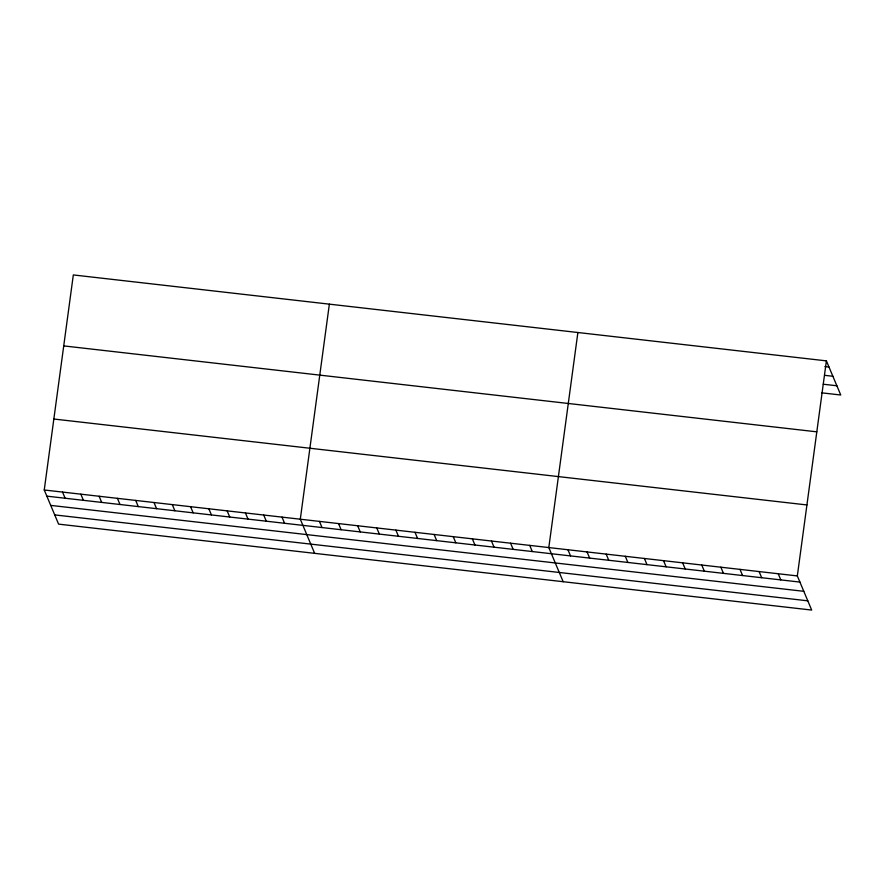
<?xml version="1.0" encoding="UTF-8"?>
<svg xmlns="http://www.w3.org/2000/svg" width="885" height="885" viewBox="0 0 885 885"><rect width="100%" height="100%" fill="white"/><g stroke="black" fill="none" stroke-linecap="round" stroke-linejoin="round"><path stroke-width="1.33" d="M826.402 360.87L797.33 575.925L811.678 610.064L58.598 524.13L44.25 489.991L73.322 274.936L826.402 360.87L840.75 395.009L821.634 392.829M329.364 304.152L300.303 519.207L314.651 553.346M577.883 332.506L548.811 547.561L563.17 581.711M824.886 366.567L828.991 367.032M824.676 375.328L832.873 376.269M823.216 384.223L836.867 385.772M63.72 345.902L816.811 431.836M53.841 419.025L806.921 504.948M44.25 489.991L797.33 575.925M46.839 496.153L799.918 582.087M50.722 505.39L803.801 591.313M54.726 514.904L807.806 600.827M778.214 573.734L780.802 579.896M759.098 571.555L761.686 577.717M739.982 569.376L742.57 575.538M720.866 567.197L723.454 573.358M701.75 565.017L704.338 571.179M682.634 562.838L685.222 569M663.518 560.648L666.106 566.809M644.402 558.468L646.99 564.63M625.286 556.289L627.874 562.451M606.17 554.11L608.758 560.271M587.043 551.93L589.642 558.092M567.927 549.74L570.526 555.902M529.695 545.381L532.283 551.543M510.579 543.202L513.167 549.364M491.463 541.023L494.051 547.184M472.347 538.843L474.935 545.005M453.231 536.653L455.819 542.815M434.115 534.474L436.703 540.635M414.999 532.294L417.587 538.456M395.883 530.115L398.471 536.277M376.767 527.936L379.355 534.097M357.651 525.745L360.239 531.907M338.535 523.566L341.123 529.728M319.419 521.387L322.007 527.548M282.005 517.117L284.594 523.278M263.719 515.037L266.308 521.199M245.433 512.946L248.021 519.108M227.146 510.855L229.735 517.017M208.849 508.775L211.438 514.937M190.563 506.685L193.151 512.846M172.276 504.594L174.865 510.756M153.99 502.514L156.579 508.676M135.693 500.423L138.281 506.585M117.406 498.332L119.995 504.494M99.12 496.253L101.709 502.415M80.834 494.162L83.422 500.324M62.536 492.071L65.125 498.244"/></g></svg>
